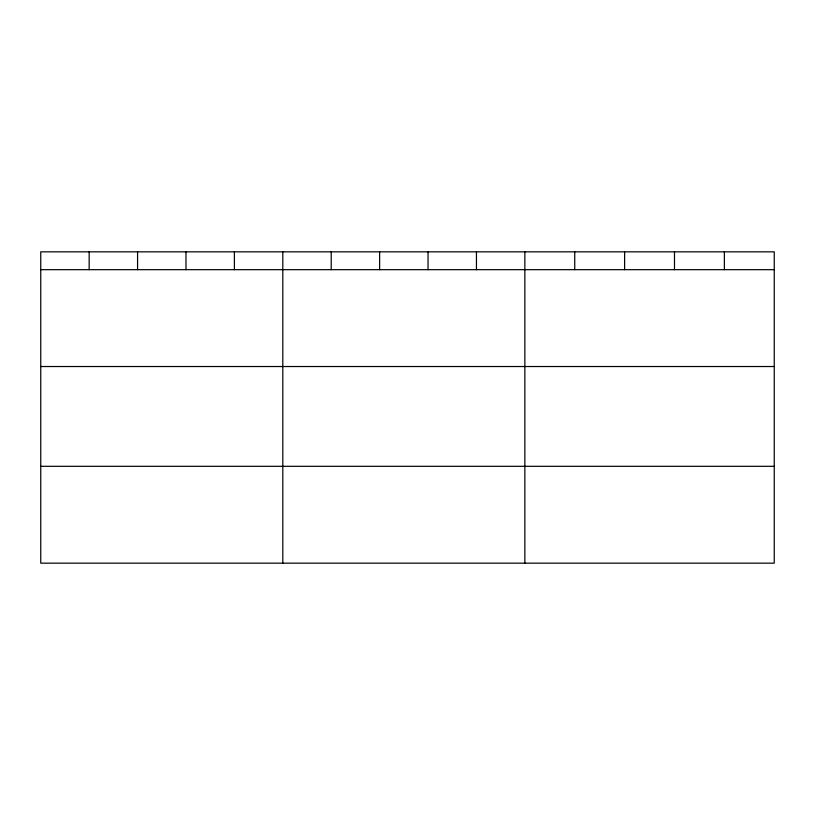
<?xml version="1.0" encoding="UTF-8"?>
<svg xmlns="http://www.w3.org/2000/svg" width="815" height="815" viewBox="0 0 815 815"><rect width="100%" height="100%" fill="white"/><g stroke="black" fill="none" stroke-linecap="round" stroke-linejoin="round"><path stroke-width="1.22" d="M774.25 366.526L774.25 251.835L40.75 251.835L40.75 563.165L774.25 563.165L774.25 366.526L40.75 366.526M40.75 269.673L774.25 269.673M40.75 466.312L774.25 466.312M724.372 251.835L724.372 269.673M674.494 251.835L674.494 269.673M624.616 251.835L624.616 269.673M574.738 251.835L574.738 269.673M524.86 251.835L524.86 563.165M476.449 251.835L476.449 269.673M428.038 251.835L428.038 269.673M379.627 251.835L379.627 269.673M331.216 251.835L331.216 269.673M282.805 251.835L282.805 563.165M234.394 251.835L234.394 269.673M185.983 251.835L185.983 269.673M137.572 251.835L137.572 269.673M89.161 251.835L89.161 269.673"/></g></svg>
